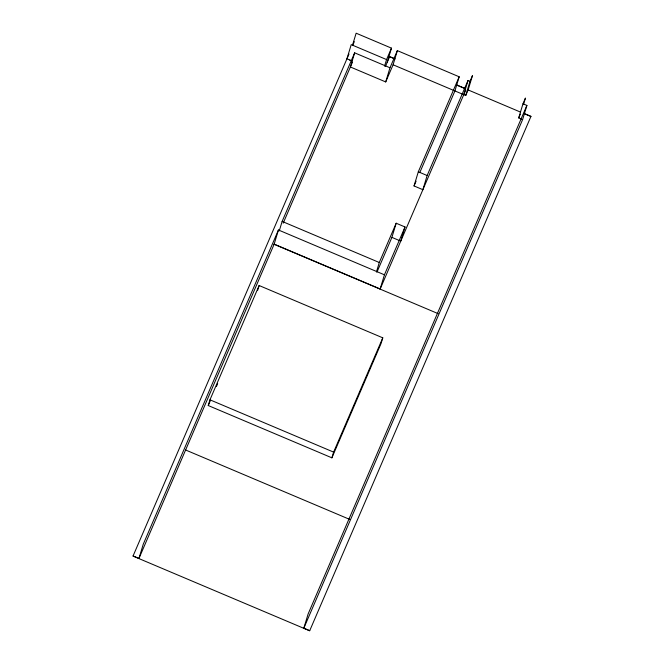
<?xml version="1.0" encoding="UTF-8"?>
<svg xmlns="http://www.w3.org/2000/svg" width="664" height="664" viewBox="0 0 664 664"><rect width="100%" height="100%" fill="white"/><g stroke="black" fill="none" stroke-linecap="round" stroke-linejoin="round"><path stroke-width="1" d="M133.074 555.942L138.959 558.432L143.233 544.281L278.44 229.985L384.431 274.813L380.157 288.964L274.174 244.136L278.44 229.985M208.239 405.53L209.965 399.811L259.126 285.52L382.779 337.827L381.053 343.537L331.892 457.828L208.239 405.53L210.289 400.765M257.69 290.284L259.126 285.52M279.278 230.848L282.134 221.411L354.651 52.838L389.984 67.778L385.709 81.929L350.376 66.981L354.651 52.838M352.435 45.459L356.136 33.2L391.469 48.14L387.195 62.291M384.556 66.176L386.556 59.569L391.469 48.14M385.709 81.929L393.088 64.781L397.354 50.63L459.181 76.783L454.915 90.935L419.764 172.64M376.438 271.941L379.285 262.504L396.184 223.228L405.015 226.963L400.741 241.115L391.909 237.372L396.184 223.228M331.892 457.828L333.618 452.109L382.779 337.827M454.915 90.935L465.721 95.508L469.996 81.357L468.012 80.518L427.143 175.528L422.868 189.68L414.037 185.945L418.312 171.793L459.181 76.783M463.746 94.67L468.012 80.518M309.714 630.659L303.83 628.169L308.104 614.017L526.901 105.427L522.991 103.775L525.448 98.056L523.456 104.663M521.846 119.246L518.717 117.926L522.991 103.775M526.901 105.427L522.626 119.578L303.83 628.169M348.998 54.016L133.024 556.083L309.673 630.8L530.976 116.349L523.846 113.337M352.684 45.442L354.327 41.633M138.959 558.432L274.174 244.136M283.188 223.179L352.426 62.225M216.431 386.481L217.659 383.618M385.518 66.242L389.61 56.722M389.984 67.778L397.354 50.63M377.027 271.983L391.909 237.372M414.037 185.945L416.079 181.197M384.431 274.813L405.015 226.963M380.115 289.106L465.746 90.055M469.996 81.357L472.453 75.646L468.178 89.798L465.721 95.508M518.717 117.926L520.36 114.117M388.481 56.083L395.121 58.889M456.799 84.975L465.331 88.586M390.556 57.121L394.333 58.722M456.707 85.1L465.215 88.702M468.062 89.906L520.451 112.067M525.216 114.075L530.926 116.499M386.556 59.569L351.223 44.629L346.948 58.781L351.995 60.914M393.088 64.781L453.96 90.536M349.77 60.133L351.679 60.939M418.312 171.793L427.143 175.528M282.134 221.411L379.285 262.504M273.925 244.194L438.215 313.682M209.965 399.811L333.618 452.109M185.463 449.926L349.704 519.397"/></g></svg>
